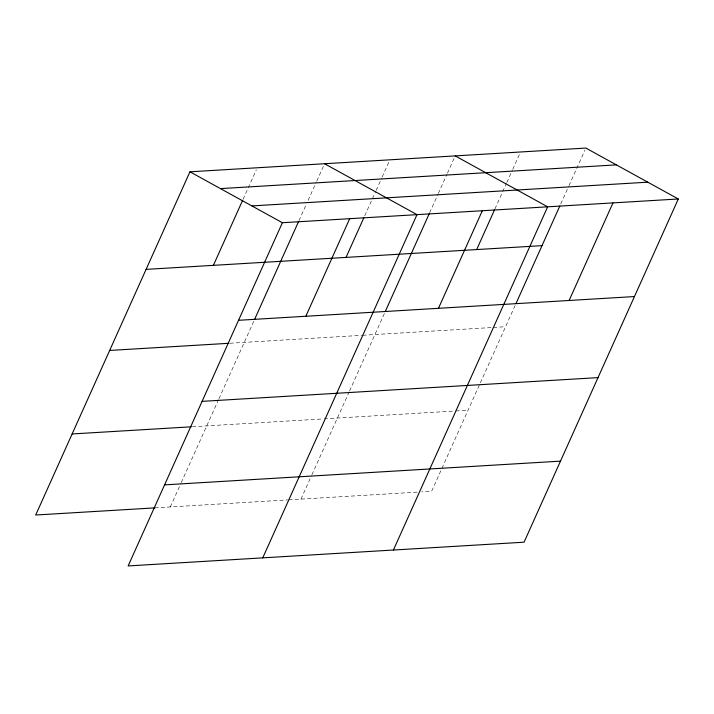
<?xml version="1.0" encoding="UTF-8"?>
<svg xmlns="http://www.w3.org/2000/svg" width="714" height="714" viewBox="0 0 714 714"><rect width="100%" height="100%" fill="white"/><g stroke="black" fill="none" stroke-linecap="round" stroke-linejoin="round"><path stroke-width="0.54" stroke-dasharray="3.57 2.68" d="M243.09 199.286L256.335 169.807M170.307 506.949L180.785 483.646M181.24 482.628L218.502 399.724M218.948 398.724L254.291 320.086M298.979 220.662L306.288 204.391M308.109 200.331L316.338 182.034M316.793 181.017L324.102 164.755M364.756 215.726L375.725 191.334M376.18 190.317L381.66 178.116M382.115 177.099L388.969 161.855M300.96 499.113L311.438 475.81M311.893 474.801L349.146 391.897M349.601 390.888L384.489 313.259M429.623 212.826L437.852 194.529M438.307 193.512L446.982 174.198M447.446 173.181L454.756 156.919M494.954 208.907L506.369 183.498M506.833 182.481L512.313 170.28M512.768 169.263L520.078 153.001M515.142 305.431L431.613 491.277L421.653 491.875M560.731 203.972L568.505 186.693M568.96 185.676L584.944 150.101M229.926 343.238L361.641 335.339M362.748 335.268L492.294 327.503M493.401 327.44L505.574 326.709M192.396 426.749L322.996 418.922M324.102 418.85L454.756 411.023M455.862 410.952L468.045 410.22M154.867 507.877L287.68 499.907M288.786 499.845L417.217 492.142"/><path stroke-width="1.07" d="M678.3 198.983L282.387 222.723L128.136 565.934L524.058 542.194L678.3 198.983L585.864 148.066L189.942 171.806L35.7 515.017L154.867 507.877M213.397 265.349L242.635 200.295M254.746 319.069L298.514 221.67M305.833 316.266L349.69 218.68M346.031 257.397L363.845 217.761M262.752 557.857L416.994 214.646L324.558 163.738M385.399 311.233L429.168 213.843M438.467 308.314L482.325 210.728M476.684 249.57L494.499 209.925M393.405 550.03L547.647 206.819L455.211 155.902M516.052 303.405L559.821 206.007M569.12 300.478L612.978 202.901M220.447 188.612L616.369 164.872M251.881 205.918L647.794 182.177M146.093 269.383L542.006 245.652M238.53 320.3L634.443 296.56M109.661 350.449L228.828 343.3M202.107 401.357L598.02 377.617M72.132 433.96L191.29 426.811M164.568 484.868L560.481 461.137M189.942 171.806L282.387 222.723"/></g></svg>
